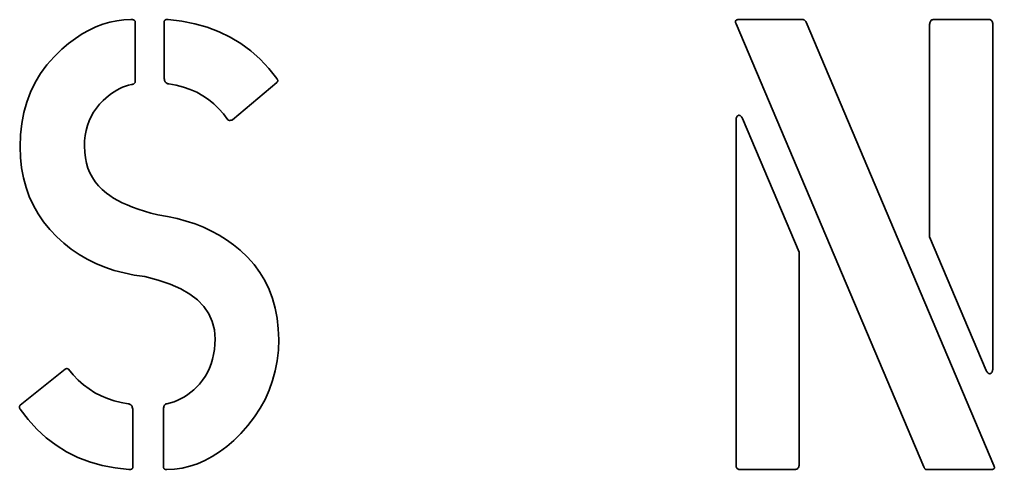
# Model space of a CAD drawing. Extents: x 10 to 410, y -69 to 348.
# Drawn here: x 172.32 to 215.63, y 51 to 71 of the extents above; entities that cross this region are included whole.
import ezdxf

# ---------------------------------------------------------------- set-up
doc = ezdxf.new("R2010")
doc.units = 0

msp = doc.modelspace()

# ---------------------------------------------------------------- linework, layer by layer
at = {"color": 7, "lineweight": 35, "ltscale": 0.008435}
msp.add_line((175.409424, 70.526855), (175.714294, 70.671432), dxfattribs=at)
at = {"color": 7, "lineweight": 35, "ltscale": 0.008215}
msp.add_line((175.714294, 70.671432), (176.020859, 70.789719), dxfattribs=at)
at = {"color": 7, "lineweight": 35, "ltscale": 0.008043}
msp.add_line((176.020859, 70.789719), (176.329147, 70.881714), dxfattribs=at)
at = {"color": 7, "lineweight": 35, "ltscale": 0.007923}
msp.add_line((176.329147, 70.881714), (176.63916, 70.947433), dxfattribs=at)
at = {"color": 7, "lineweight": 35, "ltscale": 0.007855}
msp.add_line((176.63916, 70.947433), (176.950867, 70.986862), dxfattribs=at)
at = {"color": 7, "lineweight": 35, "ltscale": 0.007842}
msp.add_line((176.950867, 70.986862), (177.264282, 71), dxfattribs=at)
at = {"color": 7, "lineweight": 35, "ltscale": 0.000951}
for p, q in [((177.264282, 71), (177.302292, 70.998856)), ((215.350006, 71), (215.388, 70.998291)), ((204.349991, 51), (204.311996, 51.001709))]:
    msp.add_line(p, q, dxfattribs=at)
at = {"color": 7, "lineweight": 35, "ltscale": 0.000854}
msp.add_line((177.302292, 70.998856), (177.336288, 70.995422), dxfattribs=at)
at = {"color": 7, "lineweight": 35, "ltscale": 0.000763}
for p, q in [((177.336288, 70.995422), (177.366287, 70.989716)), ((212.821991, 70.963425), (212.847992, 70.979431)), ((206.877991, 51.036575), (206.85199, 51.020569))]:
    msp.add_line(p, q, dxfattribs=at)
at = {"color": 7, "lineweight": 35, "ltscale": 0.00068}
for p, q in [((177.366287, 70.989716), (177.392288, 70.98172)), ((177.464294, 68.257141), (177.46257, 68.229996)), ((181.750854, 66.532578), (181.724854, 66.524567))]:
    msp.add_line(p, q, dxfattribs=at)
at = {"color": 7, "lineweight": 35, "ltscale": 0.000607}
for p, q in [((177.392288, 70.98172), (177.414291, 70.97142)), ((178.791428, 53.893707), (178.812866, 53.905136))]:
    msp.add_line(p, q, dxfattribs=at)
at = {"color": 7, "lineweight": 35, "ltscale": 0.000548}
for p, q in [((177.414291, 70.97142), (177.432281, 70.958862)), ((215.625427, 51.061722), (215.614288, 51.042862))]:
    msp.add_line(p, q, dxfattribs=at)
at = {"color": 7, "lineweight": 35, "ltscale": 0.000511}
msp.add_line((177.432281, 70.958862), (177.446289, 70.944), dxfattribs=at)
at = {"color": 7, "lineweight": 35, "ltscale": 0.000496}
msp.add_line((177.446289, 70.944), (177.456299, 70.926865), dxfattribs=at)
at = {"color": 7, "lineweight": 35, "ltscale": 0.000508}
msp.add_line((177.456299, 70.926865), (177.46228, 70.907425), dxfattribs=at)
at = {"color": 7, "lineweight": 35, "ltscale": 0.000545}
msp.add_line((177.46228, 70.907425), (177.464294, 70.885712), dxfattribs=at)
at = {"color": 7, "lineweight": 35, "ltscale": 0.065714}
msp.add_line((177.464294, 70.885712), (177.464294, 68.257141), dxfattribs=at)
at = {"color": 7, "lineweight": 35, "ltscale": 0.000409}
for p, q in [((178.75, 70.914291), (178.751724, 70.930573)), ((178.765442, 70.957993), (178.777435, 70.969147)), ((177.334564, 51.042007), (177.322571, 51.030853)), ((177.350006, 51.085709), (177.348297, 51.069427)), ((178.72287, 51.069427), (178.721436, 51.085709))]:
    msp.add_line(p, q, dxfattribs=at)
at = {"color": 7, "lineweight": 35, "ltscale": 0.063572}
msp.add_line((178.75, 68.371429), (178.75, 70.914291), dxfattribs=at)
at = {"color": 7, "lineweight": 35, "ltscale": 0.000386}
for p, q in [((178.751724, 70.930573), (178.756866, 70.945145)), ((178.756866, 70.945145), (178.765442, 70.957993)), ((177.34314, 51.054855), (177.334564, 51.042007)), ((177.348297, 51.069427), (177.34314, 51.054855))]:
    msp.add_line(p, q, dxfattribs=at)
at = {"color": 7, "lineweight": 35, "ltscale": 0.000452}
for p, q in [((178.777435, 70.969147), (178.792862, 70.978577)), ((177.322571, 51.030853), (177.307144, 51.021423))]:
    msp.add_line(p, q, dxfattribs=at)
at = {"color": 7, "lineweight": 35, "ltscale": 0.000509}
for p, q in [((178.792862, 70.978577), (178.811707, 70.986282)), ((177.307144, 51.021423), (177.2883, 51.013718))]:
    msp.add_line(p, q, dxfattribs=at)
at = {"color": 7, "lineweight": 35, "ltscale": 0.000577}
for p, q in [((178.811707, 70.986282), (178.834, 70.992279)), ((177.457428, 68.205719), (177.448853, 68.18428)), ((183.75, 68.371429), (183.765442, 68.354294)), ((183.765442, 68.217148), (183.75, 68.199997)), ((177.2883, 51.013718), (177.266006, 51.007721))]:
    msp.add_line(p, q, dxfattribs=at)
at = {"color": 7, "lineweight": 35, "ltscale": 0.000652}
for p, q in [((178.834, 70.992279), (178.859726, 70.996567)), ((215.5, 70.957138), (215.518005, 70.938278)), ((177.266006, 51.007721), (177.240295, 51.003433)), ((204.199997, 51.042862), (204.181992, 51.061722))]:
    msp.add_line(p, q, dxfattribs=at)
at = {"color": 7, "lineweight": 35, "ltscale": 0.000731}
for p, q in [((178.859726, 70.996567), (178.888855, 70.999146)), ((177.240295, 51.003433), (177.211151, 51.000854))]:
    msp.add_line(p, q, dxfattribs=at)
at = {"color": 7, "lineweight": 35, "ltscale": 0.000815}
for p, q in [((178.888855, 70.999146), (178.921432, 71)), ((177.325439, 68.115707), (177.292862, 68.114288)), ((177.211151, 51.000854), (177.178574, 51))]:
    msp.add_line(p, q, dxfattribs=at)
at = {"color": 7, "lineweight": 35, "ltscale": 0.015329}
msp.add_line((178.921432, 71), (179.530289, 70.927429), dxfattribs=at)
at = {"color": 7, "lineweight": 35, "ltscale": 0.014803}
msp.add_line((179.530289, 70.927429), (180.111145, 70.812576), dxfattribs=at)
at = {"color": 7, "lineweight": 35, "ltscale": 0.014369}
for p, q in [((180.111145, 70.812576), (180.664001, 70.655426)), ((175.988861, 51.180573), (175.436005, 51.337708))]:
    msp.add_line(p, q, dxfattribs=at)
at = {"color": 7, "lineweight": 35, "ltscale": 0.014037}
msp.add_line((180.664001, 70.655426), (181.188873, 70.456009), dxfattribs=at)
at = {"color": 7, "lineweight": 35, "ltscale": 0.000654}
msp.add_line((204.124283, 70.901993), (204.127136, 70.927994), dxfattribs=at)
at = {"color": 7, "lineweight": 35, "ltscale": 0.000753}
for p, q in [((204.127136, 70.871994), (204.124283, 70.901993)), ((212.799988, 70.942856), (212.821991, 70.963425)), ((206.899994, 51.057144), (206.877991, 51.036575))]:
    msp.add_line(p, q, dxfattribs=at)
at = {"color": 7, "lineweight": 35, "ltscale": 0.00059}
msp.add_line((204.127136, 70.927994), (204.135712, 70.949997), dxfattribs=at)
at = {"color": 7, "lineweight": 35, "ltscale": 0.000877}
msp.add_line((204.135712, 70.837997), (204.127136, 70.871994), dxfattribs=at)
at = {"color": 7, "lineweight": 35, "ltscale": 0.000575}
msp.add_line((204.135712, 70.949997), (204.149994, 70.968002), dxfattribs=at)
at = {"color": 7, "lineweight": 35, "ltscale": 0.001015}
msp.add_line((204.149994, 70.800003), (204.135712, 70.837997), dxfattribs=at)
at = {"color": 7, "lineweight": 35, "ltscale": 0.00061}
msp.add_line((204.149994, 70.968002), (204.169998, 70.981995), dxfattribs=at)
at = {"color": 7, "lineweight": 35}
for p, q in [((212.492844, 51.114288), (204.149994, 70.800003)), ((207.264282, 70.885712), (215.607147, 51.171432))]:
    msp.add_line(p, q, dxfattribs=at)
at = {"color": 7, "lineweight": 35, "ltscale": 0.00069}
for p, q in [((204.169998, 70.981995), (204.195709, 70.992004)), ((215.531998, 70.916), (215.541992, 70.890289)), ((204.410568, 66.651428), (204.423706, 66.627136)), ((204.167984, 51.084), (204.15799, 51.109711))]:
    msp.add_line(p, q, dxfattribs=at)
at = {"color": 7, "lineweight": 35, "ltscale": 0.0008}
msp.add_line((204.195709, 70.992004), (204.227142, 70.998001), dxfattribs=at)
at = {"color": 7, "lineweight": 35, "ltscale": 0.00093}
msp.add_line((204.227142, 70.998001), (204.264282, 71), dxfattribs=at)
at = {"color": 7, "lineweight": 35, "ltscale": 0.070714}
msp.add_line((204.264282, 71), (207.09285, 71), dxfattribs=at)
at = {"color": 7, "lineweight": 35, "ltscale": 0.000558}
for p, q in [((207.09285, 71), (207.115143, 70.998856)), ((207.224854, 70.944), (207.239136, 70.926865)), ((204.205994, 66.710281), (204.223145, 66.724579)), ((204.264282, 66.742859), (204.28656, 66.741425)), ((215.435715, 55.257141), (215.413422, 55.258575)), ((215.493988, 55.289719), (215.476852, 55.275436))]:
    msp.add_line(p, q, dxfattribs=at)
at = {"color": 7, "lineweight": 35, "ltscale": 0.000535}
msp.add_line((207.115143, 70.998856), (207.136276, 70.995422), dxfattribs=at)
at = {"color": 7, "lineweight": 35, "ltscale": 0.00052}
for p, q in [((207.136276, 70.995422), (207.156281, 70.989716)), ((207.192856, 70.97142), (207.209427, 70.958862))]:
    msp.add_line(p, q, dxfattribs=at)
at = {"color": 7, "lineweight": 35, "ltscale": 0.000512}
for p, q in [((207.156281, 70.989716), (207.17514, 70.98172)), ((207.17514, 70.98172), (207.192856, 70.97142))]:
    msp.add_line(p, q, dxfattribs=at)
at = {"color": 7, "lineweight": 35, "ltscale": 0.000536}
msp.add_line((207.209427, 70.958862), (207.224854, 70.944), dxfattribs=at)
at = {"color": 7, "lineweight": 35, "ltscale": 0.000587}
msp.add_line((207.239136, 70.926865), (207.252289, 70.907425), dxfattribs=at)
at = {"color": 7, "lineweight": 35, "ltscale": 0.00062}
for p, q in [((207.252289, 70.907425), (207.264282, 70.885712)), ((177.46257, 68.229996), (177.457428, 68.205719))]:
    msp.add_line(p, q, dxfattribs=at)
at = {"color": 7, "lineweight": 35, "ltscale": 0.001087}
for p, q in [((212.75, 70.771423), (212.751999, 70.814865)), ((206.949997, 51.228577), (206.947998, 51.18515))]:
    msp.add_line(p, q, dxfattribs=at)
at = {"color": 7, "lineweight": 35, "ltscale": 0.235714}
for p, q in [((212.75, 61.34285), (212.75, 70.771423)), ((206.949997, 60.65715), (206.949997, 51.228577))]:
    msp.add_line(p, q, dxfattribs=at)
at = {"color": 7, "lineweight": 35, "ltscale": 0.000983}
for p, q in [((212.751999, 70.814865), (212.757996, 70.853714)), ((206.947998, 51.18515), (206.941986, 51.146286))]:
    msp.add_line(p, q, dxfattribs=at)
at = {"color": 7, "lineweight": 35, "ltscale": 0.000893}
for p, q in [((212.757996, 70.853714), (212.76799, 70.888)), ((206.941986, 51.146286), (206.931992, 51.112))]:
    msp.add_line(p, q, dxfattribs=at)
at = {"color": 7, "lineweight": 35, "ltscale": 0.000821}
for p, q in [((212.76799, 70.888), (212.781998, 70.917709)), ((206.931992, 51.112), (206.917984, 51.082291))]:
    msp.add_line(p, q, dxfattribs=at)
at = {"color": 7, "lineweight": 35, "ltscale": 0.000773}
for p, q in [((212.781998, 70.917709), (212.799988, 70.942856)), ((206.917984, 51.082291), (206.899994, 51.057144))]:
    msp.add_line(p, q, dxfattribs=at)
at = {"color": 7, "lineweight": 35, "ltscale": 0.000803}
for p, q in [((212.847992, 70.979431), (212.877991, 70.99086)), ((206.85199, 51.020569), (206.821991, 51.00914))]:
    msp.add_line(p, q, dxfattribs=at)
at = {"color": 7, "lineweight": 35, "ltscale": 0.000867}
for p, q in [((212.877991, 70.99086), (212.911987, 70.997711)), ((206.821991, 51.00914), (206.787994, 51.002289))]:
    msp.add_line(p, q, dxfattribs=at)
at = {"color": 7, "lineweight": 35, "ltscale": 0.000952}
for p, q in [((212.911987, 70.997711), (212.949997, 71)), ((206.787994, 51.002289), (206.75, 51))]:
    msp.add_line(p, q, dxfattribs=at)
at = {"color": 7, "lineweight": 35, "ltscale": 0.06}
for p, q in [((212.949997, 71), (215.350006, 71)), ((206.75, 51), (204.349991, 51))]:
    msp.add_line(p, q, dxfattribs=at)
at = {"color": 7, "lineweight": 35, "ltscale": 0.00086}
for p, q in [((215.388, 70.998291), (215.421997, 70.993149)), ((204.311996, 51.001709), (204.278, 51.006851))]:
    msp.add_line(p, q, dxfattribs=at)
at = {"color": 7, "lineweight": 35, "ltscale": 0.00078}
for p, q in [((215.421997, 70.993149), (215.451996, 70.984573)), ((204.278, 51.006851), (204.247986, 51.015427)), ((215.573151, 51.015427), (215.543152, 51.006851))]:
    msp.add_line(p, q, dxfattribs=at)
at = {"color": 7, "lineweight": 35, "ltscale": 0.000716}
for p, q in [((215.451996, 70.984573), (215.477997, 70.97258)), ((204.247986, 51.015427), (204.222, 51.027435))]:
    msp.add_line(p, q, dxfattribs=at)
at = {"color": 7, "lineweight": 35, "ltscale": 0.000672}
for p, q in [((215.477997, 70.97258), (215.5, 70.957138)), ((204.222, 51.027435), (204.199997, 51.042862))]:
    msp.add_line(p, q, dxfattribs=at)
at = {"color": 7, "lineweight": 35, "ltscale": 0.000658}
for p, q in [((215.518005, 70.938278), (215.531998, 70.916)), ((204.181992, 51.061722), (204.167984, 51.084))]:
    msp.add_line(p, q, dxfattribs=at)
at = {"color": 7, "lineweight": 35, "ltscale": 0.000744}
for p, q in [((215.541992, 70.890289), (215.548004, 70.861145)), ((204.15799, 51.109711), (204.151993, 51.138855))]:
    msp.add_line(p, q, dxfattribs=at)
at = {"color": 7, "lineweight": 35, "ltscale": 0.000816}
for p, q in [((215.548004, 70.861145), (215.549988, 70.828568)), ((204.151993, 51.138855), (204.149994, 51.171432))]:
    msp.add_line(p, q, dxfattribs=at)
at = {"color": 7, "lineweight": 35, "ltscale": 0.383571}
for p, q in [((215.549988, 70.828568), (215.549988, 55.485718)), ((204.149994, 51.171432), (204.149994, 66.514282))]:
    msp.add_line(p, q, dxfattribs=at)
at = {"color": 7, "lineweight": 35, "ltscale": 0.009005}
msp.add_line((174.804855, 70.158859), (175.106293, 70.356003), dxfattribs=at)
at = {"color": 7, "lineweight": 35, "ltscale": 0.008699}
msp.add_line((175.106293, 70.356003), (175.409424, 70.526855), dxfattribs=at)
at = {"color": 7, "lineweight": 35, "ltscale": 0.013813}
msp.add_line((181.188873, 70.456009), (181.685715, 70.214279), dxfattribs=at)
at = {"color": 7, "lineweight": 35, "ltscale": 0.013704}
msp.add_line((181.685715, 70.214279), (182.154572, 69.930283), dxfattribs=at)
at = {"color": 7, "lineweight": 35, "ltscale": 0.00972}
msp.add_line((174.207153, 69.685715), (174.505142, 69.935425), dxfattribs=at)
at = {"color": 7, "lineweight": 35, "ltscale": 0.009346}
msp.add_line((174.505142, 69.935425), (174.804855, 70.158859), dxfattribs=at)
at = {"color": 7, "lineweight": 35, "ltscale": 0.013712}
msp.add_line((182.154572, 69.930283), (182.595428, 69.604004), dxfattribs=at)
at = {"color": 7, "lineweight": 35, "ltscale": 0.012013}
msp.add_line((173.538574, 68.98172), (173.854279, 69.343994), dxfattribs=at)
at = {"color": 7, "lineweight": 35, "ltscale": 0.01228}
msp.add_line((173.854279, 69.343994), (174.207153, 69.685715), dxfattribs=at)
at = {"color": 7, "lineweight": 35, "ltscale": 0.013836}
msp.add_line((182.595428, 69.604004), (183.008301, 69.235428), dxfattribs=at)
at = {"color": 7, "lineweight": 35, "ltscale": 0.011837}
msp.add_line((173.26001, 68.598862), (173.538574, 68.98172), dxfattribs=at)
at = {"color": 7, "lineweight": 35, "ltscale": 0.014074}
msp.add_line((183.008301, 69.235428), (183.393143, 68.82457), dxfattribs=at)
at = {"color": 7, "lineweight": 35, "ltscale": 0.011754}
msp.add_line((173.01857, 68.195419), (173.26001, 68.598862), dxfattribs=at)
at = {"color": 7, "lineweight": 35, "ltscale": 0.01442}
msp.add_line((183.393143, 68.82457), (183.75, 68.371429), dxfattribs=at)
at = {"color": 7, "lineweight": 35, "ltscale": 0.011766}
msp.add_line((172.814301, 67.771423), (173.01857, 68.195419), dxfattribs=at)
at = {"color": 7, "lineweight": 35, "ltscale": 0.003449}
msp.add_line((177.032288, 68.039993), (176.903717, 67.990005), dxfattribs=at)
at = {"color": 7, "lineweight": 35, "ltscale": 0.003404}
msp.add_line((177.162003, 68.081436), (177.032288, 68.039993), dxfattribs=at)
at = {"color": 7, "lineweight": 35, "ltscale": 0.003373}
msp.add_line((177.292862, 68.114288), (177.162003, 68.081436), dxfattribs=at)
at = {"color": 7, "lineweight": 35, "ltscale": 0.000736}
for p, q in [((177.354568, 68.119995), (177.325439, 68.115707)), ((178.887146, 68.151993), (178.860016, 68.163422)), ((177.21286, 53.905136), (177.23999, 53.893707))]:
    msp.add_line(p, q, dxfattribs=at)
at = {"color": 7, "lineweight": 35, "ltscale": 0.000667}
msp.add_line((177.38028, 68.127151), (177.354568, 68.119995), dxfattribs=at)
at = {"color": 7, "lineweight": 35, "ltscale": 0.000611}
for p, q in [((177.402588, 68.137146), (177.38028, 68.127151)), ((178.837158, 51.000854), (178.812866, 51.003433))]:
    msp.add_line(p, q, dxfattribs=at)
at = {"color": 7, "lineweight": 35, "ltscale": 0.00057}
for p, q in [((177.421432, 68.149994), (177.402588, 68.137146)), ((215.63028, 51.084), (215.625427, 51.061722))]:
    msp.add_line(p, q, dxfattribs=at)
at = {"color": 7, "lineweight": 35, "ltscale": 0.000551}
msp.add_line((177.436859, 68.16571), (177.421432, 68.149994), dxfattribs=at)
at = {"color": 7, "lineweight": 35, "ltscale": 0.000553}
msp.add_line((177.448853, 68.18428), (177.436859, 68.16571), dxfattribs=at)
at = {"color": 7, "lineweight": 35, "ltscale": 0.0011}
for p, q in [((178.757156, 68.328003), (178.75, 68.371429)), ((177.342865, 53.729141), (177.350006, 53.685715))]:
    msp.add_line(p, q, dxfattribs=at)
at = {"color": 7, "lineweight": 35, "ltscale": 0.001003}
for p, q in [((178.767151, 68.289139), (178.757156, 68.328003)), ((177.332855, 53.768005), (177.342865, 53.729141))]:
    msp.add_line(p, q, dxfattribs=at)
at = {"color": 7, "lineweight": 35, "ltscale": 0.000916}
msp.add_line((178.780014, 68.254852), (178.767151, 68.289139), dxfattribs=at)
at = {"color": 7, "lineweight": 35, "ltscale": 0.00084}
for p, q in [((178.795731, 68.225143), (178.780014, 68.254852)), ((177.304291, 53.832001), (177.320007, 53.802292))]:
    msp.add_line(p, q, dxfattribs=at)
at = {"color": 7, "lineweight": 35, "ltscale": 0.000781}
msp.add_line((178.814285, 68.199997), (178.795731, 68.225143), dxfattribs=at)
at = {"color": 7, "lineweight": 35, "ltscale": 0.000743}
for p, q in [((178.835724, 68.179428), (178.814285, 68.199997)), ((177.264282, 53.877716), (177.285721, 53.857147))]:
    msp.add_line(p, q, dxfattribs=at)
at = {"color": 7, "lineweight": 35, "ltscale": 0.000727}
for p, q in [((178.860016, 68.163422), (178.835724, 68.179428)), ((177.23999, 53.893707), (177.264282, 53.877716))]:
    msp.add_line(p, q, dxfattribs=at)
at = {"color": 7, "lineweight": 35, "ltscale": 0.00077}
msp.add_line((178.91716, 68.145142), (178.887146, 68.151993), dxfattribs=at)
at = {"color": 7, "lineweight": 35, "ltscale": 0.000823}
msp.add_line((178.950012, 68.142853), (178.91716, 68.145142), dxfattribs=at)
at = {"color": 7, "lineweight": 35, "ltscale": 0.008515}
msp.add_line((179.284866, 68.080566), (178.950012, 68.142853), dxfattribs=at)
at = {"color": 7, "lineweight": 35, "ltscale": 0.008243}
msp.add_line((179.603714, 67.996567), (179.284866, 68.080566), dxfattribs=at)
at = {"color": 7, "lineweight": 35, "ltscale": 0.008019}
msp.add_line((179.90657, 67.890854), (179.603714, 67.996567), dxfattribs=at)
at = {"color": 7, "lineweight": 35, "ltscale": 0.064385}
msp.add_line((183.75, 68.199997), (181.778564, 66.542862), dxfattribs=at)
at = {"color": 7, "lineweight": 35, "ltscale": 0.000523}
for p, q in [((183.765442, 68.354294), (183.777435, 68.337143)), ((183.777435, 68.234283), (183.765442, 68.217148))]:
    msp.add_line(p, q, dxfattribs=at)
at = {"color": 7, "lineweight": 35, "ltscale": 0.000479}
for p, q in [((183.777435, 68.337143), (183.786011, 68.319992)), ((183.786011, 68.251434), (183.777435, 68.234283))]:
    msp.add_line(p, q, dxfattribs=at)
at = {"color": 7, "lineweight": 35, "ltscale": 0.000447}
for p, q in [((183.786011, 68.319992), (183.791153, 68.302856)), ((183.791153, 68.26857), (183.786011, 68.251434))]:
    msp.add_line(p, q, dxfattribs=at)
at = {"color": 7, "lineweight": 35, "ltscale": 0.000431}
for p, q in [((183.791153, 68.302856), (183.792862, 68.285721)), ((183.792862, 68.285721), (183.791153, 68.26857))]:
    msp.add_line(p, q, dxfattribs=at)
at = {"color": 7, "lineweight": 35, "ltscale": 0.011874}
msp.add_line((172.647156, 67.326859), (172.814301, 67.771423), dxfattribs=at)
at = {"color": 7, "lineweight": 35, "ltscale": 0.003961}
msp.add_line((176.278, 67.611435), (176.156281, 67.509995), dxfattribs=at)
at = {"color": 7, "lineweight": 35, "ltscale": 0.00385}
msp.add_line((176.400864, 67.704285), (176.278, 67.611435), dxfattribs=at)
at = {"color": 7, "lineweight": 35, "ltscale": 0.003749}
msp.add_line((176.524872, 67.788574), (176.400864, 67.704285), dxfattribs=at)
at = {"color": 7, "lineweight": 35, "ltscale": 0.003656}
msp.add_line((176.649994, 67.864288), (176.524872, 67.788574), dxfattribs=at)
at = {"color": 7, "lineweight": 35, "ltscale": 0.003575}
msp.add_line((176.776276, 67.931427), (176.649994, 67.864288), dxfattribs=at)
at = {"color": 7, "lineweight": 35, "ltscale": 0.003506}
msp.add_line((176.903717, 67.990005), (176.776276, 67.931427), dxfattribs=at)
at = {"color": 7, "lineweight": 35, "ltscale": 0.007847}
msp.add_line((180.193436, 67.763428), (179.90657, 67.890854), dxfattribs=at)
at = {"color": 7, "lineweight": 35, "ltscale": 0.00773}
msp.add_line((180.464294, 67.614288), (180.193436, 67.763428), dxfattribs=at)
at = {"color": 7, "lineweight": 35, "ltscale": 0.007671}
for p, q in [((180.719147, 67.443436), (180.464294, 67.614288)), ((180.958008, 67.250854), (180.719147, 67.443436))]:
    msp.add_line(p, q, dxfattribs=at)
at = {"color": 7, "lineweight": 35, "ltscale": 0.012074}
msp.add_line((172.517151, 66.86171), (172.647156, 67.326859), dxfattribs=at)
at = {"color": 7, "lineweight": 35, "ltscale": 0.005575}
msp.add_line((175.878296, 67.235718), (175.737427, 67.062851), dxfattribs=at)
at = {"color": 7, "lineweight": 35, "ltscale": 0.005688}
msp.add_line((176.035721, 67.399994), (175.878296, 67.235718), dxfattribs=at)
at = {"color": 7, "lineweight": 35, "ltscale": 0.00408}
msp.add_line((176.156281, 67.509995), (176.035721, 67.399994), dxfattribs=at)
at = {"color": 7, "lineweight": 35, "ltscale": 0.007729}
msp.add_line((181.180862, 67.036575), (180.958008, 67.250854), dxfattribs=at)
at = {"color": 7, "lineweight": 35, "ltscale": 0.012363}
msp.add_line((172.424286, 66.375992), (172.517151, 66.86171), dxfattribs=at)
at = {"color": 7, "lineweight": 35, "ltscale": 0.00546}
msp.add_line((175.613144, 66.881424), (175.505432, 66.691422), dxfattribs=at)
at = {"color": 7, "lineweight": 35, "ltscale": 0.005498}
msp.add_line((175.737427, 67.062851), (175.613144, 66.881424), dxfattribs=at)
at = {"color": 7, "lineweight": 35, "ltscale": 0.007846}
msp.add_line((181.387726, 66.800568), (181.180862, 67.036575), dxfattribs=at)
at = {"color": 7, "lineweight": 35, "ltscale": 0.008017}
msp.add_line((181.578583, 66.542862), (181.387726, 66.800568), dxfattribs=at)
at = {"color": 7, "lineweight": 35, "ltscale": 0.000578}
for p, q in [((204.191132, 66.692566), (204.205994, 66.710281)), ((215.50885, 55.307434), (215.493988, 55.289719))]:
    msp.add_line(p, q, dxfattribs=at)
at = {"color": 7, "lineweight": 35, "ltscale": 0.000556}
for p, q in [((204.223145, 66.724579), (204.242569, 66.735428)), ((215.476852, 55.275436), (215.457428, 55.264572))]:
    msp.add_line(p, q, dxfattribs=at)
at = {"color": 7, "lineweight": 35, "ltscale": 0.000574}
for p, q in [((204.242569, 66.735428), (204.264282, 66.742859)), ((215.457428, 55.264572), (215.435715, 55.257141))]:
    msp.add_line(p, q, dxfattribs=at)
at = {"color": 7, "lineweight": 35, "ltscale": 0.000539}
for p, q in [((204.28656, 66.741425), (204.307709, 66.737137)), ((215.413422, 55.258575), (215.392273, 55.262863))]:
    msp.add_line(p, q, dxfattribs=at)
at = {"color": 7, "lineweight": 35, "ltscale": 0.000531}
for p, q in [((204.307709, 66.737137), (204.327713, 66.729996)), ((215.392273, 55.262863), (215.372284, 55.270004))]:
    msp.add_line(p, q, dxfattribs=at)
at = {"color": 7, "lineweight": 35, "ltscale": 0.000533}
msp.add_line((204.327713, 66.729996), (204.346558, 66.720001), dxfattribs=at)
at = {"color": 7, "lineweight": 35, "ltscale": 0.000547}
for p, q in [((204.346558, 66.720001), (204.364273, 66.707138)), ((215.353424, 55.279999), (215.335709, 55.292862)), ((178.812866, 51.003433), (178.791428, 51.007721))]:
    msp.add_line(p, q, dxfattribs=at)
at = {"color": 7, "lineweight": 35, "ltscale": 0.000571}
for p, q in [((204.364273, 66.707138), (204.380859, 66.691422)), ((181.700577, 66.51886), (181.678009, 66.515427)), ((215.335709, 55.292862), (215.319138, 55.308578))]:
    msp.add_line(p, q, dxfattribs=at)
at = {"color": 7, "lineweight": 35, "ltscale": 0.012733}
msp.add_line((172.368561, 65.86972), (172.424286, 66.375992), dxfattribs=at)
at = {"color": 7, "lineweight": 35, "ltscale": 0.005584}
msp.add_line((175.339722, 66.285721), (175.281723, 66.070007), dxfattribs=at)
at = {"color": 7, "lineweight": 35, "ltscale": 0.005504}
msp.add_line((175.414291, 66.492859), (175.339722, 66.285721), dxfattribs=at)
at = {"color": 7, "lineweight": 35, "ltscale": 0.005462}
msp.add_line((175.505432, 66.691422), (175.414291, 66.492859), dxfattribs=at)
at = {"color": 7, "lineweight": 35, "ltscale": 0.000401}
msp.add_line((181.590866, 66.532578), (181.578583, 66.542862), dxfattribs=at)
at = {"color": 7, "lineweight": 35, "ltscale": 0.000403}
msp.add_line((181.604858, 66.524567), (181.590866, 66.532578), dxfattribs=at)
at = {"color": 7, "lineweight": 35, "ltscale": 0.000418}
for p, q in [((181.620575, 66.51886), (181.604858, 66.524567)), ((174.383148, 55.475433), (174.398865, 55.48114))]:
    msp.add_line(p, q, dxfattribs=at)
at = {"color": 7, "lineweight": 35, "ltscale": 0.000444}
msp.add_line((181.638, 66.515427), (181.620575, 66.51886), dxfattribs=at)
at = {"color": 7, "lineweight": 35, "ltscale": 0.00048}
msp.add_line((181.65715, 66.514282), (181.638, 66.515427), dxfattribs=at)
at = {"color": 7, "lineweight": 35, "ltscale": 0.000522}
msp.add_line((181.678009, 66.515427), (181.65715, 66.514282), dxfattribs=at)
at = {"color": 7, "lineweight": 35, "ltscale": 0.000623}
msp.add_line((181.724854, 66.524567), (181.700577, 66.51886), dxfattribs=at)
at = {"color": 7, "lineweight": 35, "ltscale": 0.000739}
msp.add_line((181.778564, 66.542862), (181.750854, 66.532578), dxfattribs=at)
at = {"color": 7, "lineweight": 35, "ltscale": 0.000958}
for p, q in [((204.149994, 66.514282), (204.151138, 66.552567)), ((215.549988, 55.485718), (215.548859, 55.447433))]:
    msp.add_line(p, q, dxfattribs=at)
at = {"color": 7, "lineweight": 35, "ltscale": 0.000876}
for p, q in [((204.151138, 66.552567), (204.154556, 66.587433)), ((215.548859, 55.447433), (215.545425, 55.412567)), ((178.727142, 53.768005), (178.734283, 53.802292))]:
    msp.add_line(p, q, dxfattribs=at)
at = {"color": 7, "lineweight": 35, "ltscale": 0.000798}
for p, q in [((204.154556, 66.587433), (204.160278, 66.618851)), ((215.545425, 55.412567), (215.539719, 55.381149))]:
    msp.add_line(p, q, dxfattribs=at)
at = {"color": 7, "lineweight": 35, "ltscale": 0.000728}
for p, q in [((204.160278, 66.618851), (204.168274, 66.646851)), ((215.539719, 55.381149), (215.531708, 55.353149))]:
    msp.add_line(p, q, dxfattribs=at)
at = {"color": 7, "lineweight": 35, "ltscale": 0.000666}
for p, q in [((204.168274, 66.646851), (204.178558, 66.671432)), ((215.531708, 55.353149), (215.521423, 55.328568))]:
    msp.add_line(p, q, dxfattribs=at)
at = {"color": 7, "lineweight": 35, "ltscale": 0.000615}
for p, q in [((204.178558, 66.671432), (204.191132, 66.692566)), ((215.521423, 55.328568), (215.50885, 55.307434))]:
    msp.add_line(p, q, dxfattribs=at)
at = {"color": 7, "lineweight": 35, "ltscale": 0.000604}
for p, q in [((204.380859, 66.691422), (204.396286, 66.672852)), ((215.319138, 55.308578), (215.303711, 55.327148))]:
    msp.add_line(p, q, dxfattribs=at)
at = {"color": 7, "lineweight": 35, "ltscale": 0.000644}
for p, q in [((204.396286, 66.672852), (204.410568, 66.651428)), ((215.303711, 55.327148), (215.289429, 55.348572)), ((215.628845, 51.109711), (215.63028, 51.084))]:
    msp.add_line(p, q, dxfattribs=at)
at = {"color": 7, "lineweight": 35, "ltscale": 0.000742}
for p, q in [((204.423706, 66.627136), (204.435715, 66.600006)), ((215.276276, 55.372864), (215.264282, 55.399994))]:
    msp.add_line(p, q, dxfattribs=at)
at = {"color": 7, "lineweight": 35, "ltscale": 0.161321}
for p, q in [((204.435715, 66.600006), (206.949997, 60.65715)), ((215.264282, 55.399994), (212.75, 61.34285))]:
    msp.add_line(p, q, dxfattribs=at)
at = {"color": 7, "lineweight": 35, "ltscale": 0.01318}
msp.add_line((172.350006, 65.34285), (172.368561, 65.86972), dxfattribs=at)
at = {"color": 7, "lineweight": 35, "ltscale": 0.005855}
msp.add_line((175.240295, 65.845718), (175.215424, 65.612854), dxfattribs=at)
at = {"color": 7, "lineweight": 35, "ltscale": 0.005702}
msp.add_line((175.281723, 66.070007), (175.240295, 65.845718), dxfattribs=at)
at = {"color": 7, "lineweight": 35, "ltscale": 0.006039}
msp.add_line((175.215424, 65.612854), (175.207153, 65.371429), dxfattribs=at)
at = {"color": 7, "lineweight": 35, "ltscale": 0.011936}
msp.add_line((172.366302, 64.865707), (172.350006, 65.34285), dxfattribs=at)
at = {"color": 7, "lineweight": 35, "ltscale": 0.006569}
msp.add_line((175.207153, 65.371429), (175.216858, 65.108856), dxfattribs=at)
at = {"color": 7, "lineweight": 35, "ltscale": 0.006306}
msp.add_line((175.216858, 65.108856), (175.246002, 64.858292), dxfattribs=at)
at = {"color": 7, "lineweight": 35, "ltscale": 0.011564}
msp.add_line((172.415146, 64.405716), (172.366302, 64.865707), dxfattribs=at)
at = {"color": 7, "lineweight": 35, "ltscale": 0.006087}
msp.add_line((175.246002, 64.858292), (175.294586, 64.61972), dxfattribs=at)
at = {"color": 7, "lineweight": 35, "ltscale": 0.005914}
msp.add_line((175.294586, 64.61972), (175.362579, 64.393143), dxfattribs=at)
at = {"color": 7, "lineweight": 35, "ltscale": 0.011257}
msp.add_line((172.496582, 63.96286), (172.415146, 64.405716), dxfattribs=at)
at = {"color": 7, "lineweight": 35, "ltscale": 0.005792}
msp.add_line((175.362579, 64.393143), (175.450012, 64.178574), dxfattribs=at)
at = {"color": 7, "lineweight": 35, "ltscale": 0.005726}
msp.add_line((175.450012, 64.178574), (175.556854, 63.975998), dxfattribs=at)
at = {"color": 7, "lineweight": 35, "ltscale": 0.011018}
msp.add_line((172.610565, 63.53714), (172.496582, 63.96286), dxfattribs=at)
at = {"color": 7, "lineweight": 35, "ltscale": 0.005715}
msp.add_line((175.556854, 63.975998), (175.683136, 63.785431), dxfattribs=at)
at = {"color": 7, "lineweight": 35, "ltscale": 0.005762}
msp.add_line((175.683136, 63.785431), (175.828857, 63.606857), dxfattribs=at)
at = {"color": 7, "lineweight": 35, "ltscale": 0.010852}
msp.add_line((172.757141, 63.128571), (172.610565, 63.53714), dxfattribs=at)
at = {"color": 7, "lineweight": 35, "ltscale": 0.005864}
msp.add_line((175.828857, 63.606857), (175.994003, 63.440292), dxfattribs=at)
at = {"color": 7, "lineweight": 35, "ltscale": 0.006019}
msp.add_line((175.994003, 63.440292), (176.178574, 63.285721), dxfattribs=at)
at = {"color": 7, "lineweight": 35, "ltscale": 0.004717}
msp.add_line((176.178574, 63.285721), (176.330002, 63.173141), dxfattribs=at)
at = {"color": 7, "lineweight": 35, "ltscale": 0.010762}
msp.add_line((172.936279, 62.737137), (172.757141, 63.128571), dxfattribs=at)
at = {"color": 7, "lineweight": 35, "ltscale": 0.00502}
msp.add_line((176.330002, 63.173141), (176.498566, 63.063995), dxfattribs=at)
at = {"color": 7, "lineweight": 35, "ltscale": 0.005343}
msp.add_line((176.498566, 63.063995), (176.684296, 62.958282), dxfattribs=at)
at = {"color": 7, "lineweight": 35, "ltscale": 0.005679}
msp.add_line((176.684296, 62.958282), (176.887146, 62.856003), dxfattribs=at)
at = {"color": 7, "lineweight": 35, "ltscale": 0.00603}
msp.add_line((176.887146, 62.856003), (177.107147, 62.757141), dxfattribs=at)
at = {"color": 7, "lineweight": 35, "ltscale": 0.010751}
msp.add_line((173.14801, 62.362854), (172.936279, 62.737137), dxfattribs=at)
at = {"color": 7, "lineweight": 35, "ltscale": 0.006391}
msp.add_line((177.107147, 62.757141), (177.344299, 62.661713), dxfattribs=at)
at = {"color": 7, "lineweight": 35, "ltscale": 0.00676}
msp.add_line((177.344299, 62.661713), (177.598572, 62.569717), dxfattribs=at)
at = {"color": 7, "lineweight": 35, "ltscale": 0.007138}
msp.add_line((177.598572, 62.569717), (177.869995, 62.48114), dxfattribs=at)
at = {"color": 7, "lineweight": 35, "ltscale": 0.007522}
msp.add_line((177.869995, 62.48114), (178.158585, 62.395996), dxfattribs=at)
at = {"color": 7, "lineweight": 35, "ltscale": 0.007911}
msp.add_line((178.158585, 62.395996), (178.464294, 62.314285), dxfattribs=at)
at = {"color": 7, "lineweight": 35, "ltscale": 0.010817}
msp.add_line((173.392288, 62.005707), (173.14801, 62.362854), dxfattribs=at)
at = {"color": 7, "lineweight": 35, "ltscale": 0.010961}
msp.add_line((173.669144, 61.66571), (173.392288, 62.005707), dxfattribs=at)
at = {"color": 7, "lineweight": 35, "ltscale": 0.011091}
msp.add_line((178.464294, 62.314285), (178.902008, 62.242004), dxfattribs=at)
at = {"color": 7, "lineweight": 35, "ltscale": 0.010786}
msp.add_line((178.902008, 62.242004), (179.32373, 62.150864), dxfattribs=at)
at = {"color": 7, "lineweight": 35, "ltscale": 0.010509}
msp.add_line((179.32373, 62.150864), (179.729431, 62.040863), dxfattribs=at)
at = {"color": 7, "lineweight": 35, "ltscale": 0.010262}
msp.add_line((179.729431, 62.040863), (180.119141, 61.912003), dxfattribs=at)
at = {"color": 7, "lineweight": 35, "ltscale": 0.01118}
msp.add_line((173.978577, 61.34285), (173.669144, 61.66571), dxfattribs=at)
at = {"color": 7, "lineweight": 35, "ltscale": 0.010046}
msp.add_line((180.119141, 61.912003), (180.492859, 61.764282), dxfattribs=at)
at = {"color": 7, "lineweight": 35, "ltscale": 0.009865}
msp.add_line((180.492859, 61.764282), (180.850586, 61.597717), dxfattribs=at)
at = {"color": 7, "lineweight": 35, "ltscale": 0.009719}
msp.add_line((180.850586, 61.597717), (181.192291, 61.412292), dxfattribs=at)
at = {"color": 7, "lineweight": 35, "ltscale": 0.010561}
msp.add_line((174.290283, 61.057709), (173.978577, 61.34285), dxfattribs=at)
at = {"color": 7, "lineweight": 35, "ltscale": 0.009612}
msp.add_line((181.192291, 61.412292), (181.518005, 61.207993), dxfattribs=at)
at = {"color": 7, "lineweight": 35, "ltscale": 0.009543}
msp.add_line((181.518005, 61.207993), (181.827713, 60.984863), dxfattribs=at)
at = {"color": 7, "lineweight": 35, "ltscale": 0.01051}
for p, q in [((174.61972, 60.79657), (174.290283, 61.057709)), ((174.966858, 60.559433), (174.61972, 60.79657))]:
    msp.add_line(p, q, dxfattribs=at)
at = {"color": 7, "lineweight": 35, "ltscale": 0.009514}
msp.add_line((181.827713, 60.984863), (182.121429, 60.742859), dxfattribs=at)
at = {"color": 7, "lineweight": 35, "ltscale": 0.011192}
msp.add_line((182.121429, 60.742859), (182.447144, 60.435715), dxfattribs=at)
at = {"color": 7, "lineweight": 35, "ltscale": 0.010564}
msp.add_line((175.331726, 60.346283), (174.966858, 60.559433), dxfattribs=at)
at = {"color": 7, "lineweight": 35, "ltscale": 0.010669}
msp.add_line((175.714294, 60.15715), (175.331726, 60.346283), dxfattribs=at)
at = {"color": 7, "lineweight": 35, "ltscale": 0.010953}
msp.add_line((182.447144, 60.435715), (182.738586, 60.108566), dxfattribs=at)
at = {"color": 7, "lineweight": 35, "ltscale": 0.010825}
msp.add_line((176.114578, 59.992004), (175.714294, 60.15715), dxfattribs=at)
at = {"color": 7, "lineweight": 35, "ltscale": 0.011029}
msp.add_line((176.532562, 59.850861), (176.114578, 59.992004), dxfattribs=at)
at = {"color": 7, "lineweight": 35, "ltscale": 0.01128}
msp.add_line((176.968292, 59.733719), (176.532562, 59.850861), dxfattribs=at)
at = {"color": 7, "lineweight": 35, "ltscale": 0.0108}
msp.add_line((182.738586, 60.108566), (182.995728, 59.761429), dxfattribs=at)
at = {"color": 7, "lineweight": 35, "ltscale": 0.011572}
msp.add_line((177.421722, 59.640579), (176.968292, 59.733719), dxfattribs=at)
at = {"color": 7, "lineweight": 35, "ltscale": 0.011904}
msp.add_line((177.892853, 59.571426), (177.421722, 59.640579), dxfattribs=at)
at = {"color": 7, "lineweight": 35, "ltscale": 0.015268}
msp.add_line((178.484573, 59.420288), (177.892853, 59.571426), dxfattribs=at)
at = {"color": 7, "lineweight": 35, "ltscale": 0.013973}
msp.add_line((179.014008, 59.24115), (178.484573, 59.420288), dxfattribs=at)
at = {"color": 7, "lineweight": 35, "ltscale": 0.010737}
msp.add_line((182.995728, 59.761429), (183.218582, 59.394287), dxfattribs=at)
at = {"color": 7, "lineweight": 35, "ltscale": 0.010766}
msp.add_line((183.218582, 59.394287), (183.40715, 59.007141), dxfattribs=at)
at = {"color": 7, "lineweight": 35, "ltscale": 0.012775}
msp.add_line((179.481155, 59.033997), (179.014008, 59.24115), dxfattribs=at)
at = {"color": 7, "lineweight": 35, "ltscale": 0.011704}
msp.add_line((179.886002, 58.798859), (179.481155, 59.033997), dxfattribs=at)
at = {"color": 7, "lineweight": 35, "ltscale": 0.010885}
msp.add_line((183.40715, 59.007141), (183.561432, 58.600006), dxfattribs=at)
at = {"color": 7, "lineweight": 35, "ltscale": 0.010799}
msp.add_line((180.228577, 58.535721), (179.886002, 58.798859), dxfattribs=at)
at = {"color": 7, "lineweight": 35, "ltscale": 0.010104}
msp.add_line((180.508865, 58.244568), (180.228577, 58.535721), dxfattribs=at)
at = {"color": 7, "lineweight": 35, "ltscale": 0.011092}
msp.add_line((183.561432, 58.600006), (183.681442, 58.172852), dxfattribs=at)
at = {"color": 7, "lineweight": 35, "ltscale": 0.009662}
msp.add_line((180.726868, 57.92543), (180.508865, 58.244568), dxfattribs=at)
at = {"color": 7, "lineweight": 35, "ltscale": 0.011382}
msp.add_line((183.681442, 58.172852), (183.767151, 57.725708), dxfattribs=at)
at = {"color": 7, "lineweight": 35, "ltscale": 0.009511}
msp.add_line((180.882568, 57.578293), (180.726868, 57.92543), dxfattribs=at)
at = {"color": 7, "lineweight": 35, "ltscale": 0.011749}
msp.add_line((183.767151, 57.725708), (183.818573, 57.258575), dxfattribs=at)
at = {"color": 7, "lineweight": 35, "ltscale": 0.009665}
msp.add_line((180.975998, 57.20314), (180.882568, 57.578293), dxfattribs=at)
at = {"color": 7, "lineweight": 35, "ltscale": 0.010108}
msp.add_line((181.007156, 56.800003), (180.975998, 57.20314), dxfattribs=at)
at = {"color": 7, "lineweight": 35, "ltscale": 0.012186}
msp.add_line((183.818573, 57.258575), (183.835724, 56.771423), dxfattribs=at)
at = {"color": 7, "lineweight": 35, "ltscale": 0.005903}
msp.add_line((181.00029, 56.563995), (181.007156, 56.800003), dxfattribs=at)
at = {"color": 7, "lineweight": 35, "ltscale": 0.01185}
msp.add_line((183.835724, 56.771423), (183.818863, 56.297714), dxfattribs=at)
at = {"color": 7, "lineweight": 35, "ltscale": 0.005566}
msp.add_line((180.945435, 56.115997), (180.979721, 56.335999), dxfattribs=at)
at = {"color": 7, "lineweight": 35, "ltscale": 0.005723}
msp.add_line((180.979721, 56.335999), (181.00029, 56.563995), dxfattribs=at)
at = {"color": 7, "lineweight": 35, "ltscale": 0.005328}
msp.add_line((180.835724, 55.699997), (180.89743, 55.904007), dxfattribs=at)
at = {"color": 7, "lineweight": 35, "ltscale": 0.005434}
msp.add_line((180.89743, 55.904007), (180.945435, 56.115997), dxfattribs=at)
at = {"color": 7, "lineweight": 35, "ltscale": 0.011598}
msp.add_line((183.818863, 56.297714), (183.768295, 55.836578), dxfattribs=at)
at = {"color": 7, "lineweight": 35, "ltscale": 0.064031}
msp.add_line((172.350006, 53.857147), (174.350006, 55.457138), dxfattribs=at)
at = {"color": 7, "lineweight": 35, "ltscale": 0.000493}
msp.add_line((174.350006, 55.457138), (174.366852, 55.467422), dxfattribs=at)
at = {"color": 7, "lineweight": 35, "ltscale": 0.000454}
msp.add_line((174.366852, 55.467422), (174.383148, 55.475433), dxfattribs=at)
at = {"color": 7, "lineweight": 35, "ltscale": 0.000388}
msp.add_line((174.398865, 55.48114), (174.414001, 55.484573), dxfattribs=at)
at = {"color": 7, "lineweight": 35, "ltscale": 0.000365}
msp.add_line((174.414001, 55.484573), (174.428574, 55.485718), dxfattribs=at)
at = {"color": 7, "lineweight": 35, "ltscale": 0.000351}
for p, q in [((174.428574, 55.485718), (174.442566, 55.484573)), ((212.53743, 51.031998), (212.528564, 51.042862))]:
    msp.add_line(p, q, dxfattribs=at)
at = {"color": 7, "lineweight": 35, "ltscale": 0.000346}
msp.add_line((174.442566, 55.484573), (174.455994, 55.48114), dxfattribs=at)
at = {"color": 7, "lineweight": 35, "ltscale": 0.000352}
msp.add_line((174.455994, 55.48114), (174.468857, 55.475433), dxfattribs=at)
at = {"color": 7, "lineweight": 35, "ltscale": 0.000367}
for p, q in [((174.468857, 55.475433), (174.48114, 55.467422)), ((178.734283, 51.042007), (178.727142, 51.054855))]:
    msp.add_line(p, q, dxfattribs=at)
at = {"color": 7, "lineweight": 35, "ltscale": 0.00039}
msp.add_line((174.48114, 55.467422), (174.492859, 55.457138), dxfattribs=at)
at = {"color": 7, "lineweight": 35, "ltscale": 0.008228}
msp.add_line((174.492859, 55.457138), (174.704575, 55.205139), dxfattribs=at)
at = {"color": 7, "lineweight": 35, "ltscale": 0.005202}
msp.add_line((180.671143, 55.315994), (180.760284, 55.503998), dxfattribs=at)
at = {"color": 7, "lineweight": 35, "ltscale": 0.00525}
msp.add_line((180.760284, 55.503998), (180.835724, 55.699997), dxfattribs=at)
at = {"color": 7, "lineweight": 35, "ltscale": 0.011411}
msp.add_line((183.768295, 55.836578), (183.68399, 55.388), dxfattribs=at)
at = {"color": 7, "lineweight": 35, "ltscale": 0.008026}
msp.add_line((174.704575, 55.205139), (174.928284, 54.974854), dxfattribs=at)
at = {"color": 7, "lineweight": 35, "ltscale": 0.005194}
msp.add_line((180.451721, 54.964005), (180.568283, 55.136002), dxfattribs=at)
at = {"color": 7, "lineweight": 35, "ltscale": 0.005183}
msp.add_line((180.568283, 55.136002), (180.671143, 55.315994), dxfattribs=at)
at = {"color": 7, "lineweight": 35, "ltscale": 0.011292}
msp.add_line((183.68399, 55.388), (183.56601, 54.951996), dxfattribs=at)
at = {"color": 7, "lineweight": 35, "ltscale": 0.000691}
msp.add_line((215.289429, 55.348572), (215.276276, 55.372864), dxfattribs=at)
at = {"color": 7, "lineweight": 35, "ltscale": 0.000534}
msp.add_line((215.372284, 55.270004), (215.353424, 55.279999), dxfattribs=at)
at = {"color": 7, "lineweight": 35, "ltscale": 0.007869}
msp.add_line((174.928284, 54.974854), (175.164001, 54.766281), dxfattribs=at)
at = {"color": 7, "lineweight": 35, "ltscale": 0.007757}
msp.add_line((175.164001, 54.766281), (175.411713, 54.579422), dxfattribs=at)
at = {"color": 7, "lineweight": 35, "ltscale": 0.007694}
msp.add_line((175.411713, 54.579422), (175.671432, 54.414291), dxfattribs=at)
at = {"color": 7, "lineweight": 35, "ltscale": 0.004425}
msp.add_line((180.071136, 54.545135), (180.198853, 54.667709), dxfattribs=at)
at = {"color": 7, "lineweight": 35, "ltscale": 0.004509}
msp.add_line((180.198853, 54.667709), (180.321442, 54.800003), dxfattribs=at)
at = {"color": 7, "lineweight": 35, "ltscale": 0.005236}
msp.add_line((180.321442, 54.800003), (180.451721, 54.964005), dxfattribs=at)
at = {"color": 7, "lineweight": 35, "ltscale": 0.011245}
msp.add_line((183.56601, 54.951996), (183.414291, 54.528564), dxfattribs=at)
at = {"color": 7, "lineweight": 35, "ltscale": 0.007681}
msp.add_line((175.671432, 54.414291), (175.943146, 54.270859), dxfattribs=at)
at = {"color": 7, "lineweight": 35, "ltscale": 0.007718}
msp.add_line((175.943146, 54.270859), (176.226868, 54.149139), dxfattribs=at)
at = {"color": 7, "lineweight": 35, "ltscale": 0.007804}
msp.add_line((176.226868, 54.149139), (176.522583, 54.049149), dxfattribs=at)
at = {"color": 7, "lineweight": 35, "ltscale": 0.004258}
msp.add_line((179.355438, 54.078003), (179.508865, 54.151993), dxfattribs=at)
at = {"color": 7, "lineweight": 35, "ltscale": 0.004257}
msp.add_line((179.508865, 54.151993), (179.65715, 54.235718), dxfattribs=at)
at = {"color": 7, "lineweight": 35, "ltscale": 0.004273}
msp.add_line((179.65715, 54.235718), (179.800293, 54.329147), dxfattribs=at)
at = {"color": 7, "lineweight": 35, "ltscale": 0.004307}
msp.add_line((179.800293, 54.329147), (179.938293, 54.432281), dxfattribs=at)
at = {"color": 7, "lineweight": 35, "ltscale": 0.004358}
msp.add_line((179.938293, 54.432281), (180.071136, 54.545135), dxfattribs=at)
at = {"color": 7, "lineweight": 35, "ltscale": 0.011269}
msp.add_line((183.414291, 54.528564), (183.228867, 54.117722), dxfattribs=at)
at = {"color": 7, "lineweight": 35, "ltscale": 0.000279}
for p, q in [((172.321442, 53.771423), (172.321716, 53.782578)), ((172.321716, 53.760284), (172.321442, 53.771423))]:
    msp.add_line(p, q, dxfattribs=at)
at = {"color": 7, "lineweight": 35, "ltscale": 0.000265}
for p, q in [((172.321716, 53.782578), (172.322571, 53.793137)), ((172.322571, 53.74971), (172.321716, 53.760284))]:
    msp.add_line(p, q, dxfattribs=at)
at = {"color": 7, "lineweight": 35, "ltscale": 0.000253}
msp.add_line((172.322571, 53.793137), (172.324005, 53.803146), dxfattribs=at)
at = {"color": 7, "lineweight": 35, "ltscale": 0.000252}
msp.add_line((172.324005, 53.739716), (172.322571, 53.74971), dxfattribs=at)
at = {"color": 7, "lineweight": 35, "ltscale": 0.000241}
for p, q in [((172.324005, 53.803146), (172.325989, 53.812576)), ((172.325989, 53.730286), (172.324005, 53.739716))]:
    msp.add_line(p, q, dxfattribs=at)
at = {"color": 7, "lineweight": 35, "ltscale": 0.000231}
for p, q in [((172.325989, 53.812576), (172.328583, 53.821426)), ((172.328583, 53.721436), (172.325989, 53.730286))]:
    msp.add_line(p, q, dxfattribs=at)
at = {"color": 7, "lineweight": 35, "ltscale": 0.000222}
for p, q in [((172.328583, 53.821426), (172.331726, 53.829712)), ((172.331726, 53.71315), (172.328583, 53.721436))]:
    msp.add_line(p, q, dxfattribs=at)
at = {"color": 7, "lineweight": 35, "ltscale": 0.000214}
for p, q in [((172.331726, 53.829712), (172.335419, 53.837433)), ((172.335419, 53.705429), (172.331726, 53.71315))]:
    msp.add_line(p, q, dxfattribs=at)
at = {"color": 7, "lineweight": 35, "ltscale": 0.000208}
for p, q in [((172.335419, 53.837433), (172.339722, 53.844574)), ((172.339722, 53.698288), (172.335419, 53.705429))]:
    msp.add_line(p, q, dxfattribs=at)
at = {"color": 7, "lineweight": 35, "ltscale": 0.000204}
for p, q in [((172.339722, 53.844574), (172.344574, 53.851151)), ((172.344574, 53.691711), (172.339722, 53.698288))]:
    msp.add_line(p, q, dxfattribs=at)
at = {"color": 7, "lineweight": 35, "ltscale": 0.000202}
for p, q in [((172.344574, 53.851151), (172.350006, 53.857147)), ((172.350006, 53.685715), (172.344574, 53.691711))]:
    msp.add_line(p, q, dxfattribs=at)
at = {"color": 7, "lineweight": 35, "ltscale": 0.007938}
msp.add_line((176.522583, 54.049149), (176.830292, 53.970856), dxfattribs=at)
at = {"color": 7, "lineweight": 35, "ltscale": 0.008117}
msp.add_line((176.830292, 53.970856), (177.149994, 53.914291), dxfattribs=at)
at = {"color": 7, "lineweight": 35, "ltscale": 0.000824}
msp.add_line((177.149994, 53.914291), (177.182861, 53.912003), dxfattribs=at)
at = {"color": 7, "lineweight": 35, "ltscale": 0.000769}
msp.add_line((177.182861, 53.912003), (177.21286, 53.905136), dxfattribs=at)
at = {"color": 7, "lineweight": 35, "ltscale": 0.000782}
msp.add_line((177.285721, 53.857147), (177.304291, 53.832001), dxfattribs=at)
at = {"color": 7, "lineweight": 35, "ltscale": 0.000915}
msp.add_line((177.320007, 53.802292), (177.332855, 53.768005), dxfattribs=at)
at = {"color": 7, "lineweight": 35, "ltscale": 0.001086}
msp.add_line((178.721436, 53.685715), (178.72287, 53.729141), dxfattribs=at)
at = {"color": 7, "lineweight": 35, "ltscale": 0.000977}
msp.add_line((178.72287, 53.729141), (178.727142, 53.768005), dxfattribs=at)
at = {"color": 7, "lineweight": 35, "ltscale": 0.000784}
msp.add_line((178.734283, 53.802292), (178.744293, 53.832001), dxfattribs=at)
at = {"color": 7, "lineweight": 35, "ltscale": 0.000706}
msp.add_line((178.744293, 53.832001), (178.757156, 53.857147), dxfattribs=at)
at = {"color": 7, "lineweight": 35, "ltscale": 0.000647}
msp.add_line((178.757156, 53.857147), (178.772873, 53.877716), dxfattribs=at)
at = {"color": 7, "lineweight": 35, "ltscale": 0.000612}
msp.add_line((178.772873, 53.877716), (178.791428, 53.893707), dxfattribs=at)
at = {"color": 7, "lineweight": 35, "ltscale": 0.000631}
msp.add_line((178.812866, 53.905136), (178.837158, 53.912003), dxfattribs=at)
at = {"color": 7, "lineweight": 35, "ltscale": 0.000681}
msp.add_line((178.837158, 53.912003), (178.864288, 53.914291), dxfattribs=at)
at = {"color": 7, "lineweight": 35, "ltscale": 0.004368}
msp.add_line((178.864288, 53.914291), (179.033142, 53.959137), dxfattribs=at)
at = {"color": 7, "lineweight": 35, "ltscale": 0.004314}
msp.add_line((179.033142, 53.959137), (179.196854, 54.013718), dxfattribs=at)
at = {"color": 7, "lineweight": 35, "ltscale": 0.004278}
msp.add_line((179.196854, 54.013718), (179.355438, 54.078003), dxfattribs=at)
at = {"color": 7, "lineweight": 35, "ltscale": 0.01153}
msp.add_line((183.00972, 53.719421), (182.756866, 53.33371), dxfattribs=at)
at = {"color": 7, "lineweight": 35, "ltscale": 0.011365}
msp.add_line((183.228867, 54.117722), (183.00972, 53.719421), dxfattribs=at)
at = {"color": 7, "lineweight": 35, "ltscale": 0.014736}
msp.add_line((172.706848, 53.216568), (172.350006, 53.685715), dxfattribs=at)
at = {"color": 7, "lineweight": 35, "ltscale": 0.065}
for p, q in [((177.350006, 53.685715), (177.350006, 51.085709)), ((178.721436, 51.085709), (178.721436, 53.685715))]:
    msp.add_line(p, q, dxfattribs=at)
at = {"color": 7, "lineweight": 35, "ltscale": 0.011762}
msp.add_line((182.756866, 53.33371), (182.470291, 52.960571), dxfattribs=at)
at = {"color": 7, "lineweight": 35, "ltscale": 0.014326}
msp.add_line((173.091705, 52.792007), (172.706848, 53.216568), dxfattribs=at)
at = {"color": 7, "lineweight": 35, "ltscale": 0.012057}
msp.add_line((182.470291, 52.960571), (182.150009, 52.600006), dxfattribs=at)
at = {"color": 7, "lineweight": 35, "ltscale": 0.014028}
msp.add_line((173.504578, 52.412003), (173.091705, 52.792007), dxfattribs=at)
at = {"color": 7, "lineweight": 35, "ltscale": 0.013849}
msp.add_line((173.945435, 52.076569), (173.504578, 52.412003), dxfattribs=at)
at = {"color": 7, "lineweight": 35, "ltscale": 0.010865}
msp.add_line((182.150009, 52.600006), (181.839432, 52.296005), dxfattribs=at)
at = {"color": 7, "lineweight": 35, "ltscale": 0.013794}
msp.add_line((174.414291, 51.785721), (173.945435, 52.076569), dxfattribs=at)
at = {"color": 7, "lineweight": 35, "ltscale": 0.009972}
msp.add_line((181.524872, 52.024002), (181.206299, 51.783997), dxfattribs=at)
at = {"color": 7, "lineweight": 35, "ltscale": 0.010396}
msp.add_line((181.839432, 52.296005), (181.524872, 52.024002), dxfattribs=at)
at = {"color": 7, "lineweight": 35, "ltscale": 0.013863}
msp.add_line((174.911133, 51.539429), (174.414291, 51.785721), dxfattribs=at)
at = {"color": 7, "lineweight": 35, "ltscale": 0.014058}
msp.add_line((175.436005, 51.337708), (174.911133, 51.539429), dxfattribs=at)
at = {"color": 7, "lineweight": 35, "ltscale": 0.009275}
msp.add_line((180.883713, 51.576004), (180.557144, 51.399994), dxfattribs=at)
at = {"color": 7, "lineweight": 35, "ltscale": 0.009596}
msp.add_line((181.206299, 51.783997), (180.883713, 51.576004), dxfattribs=at)
at = {"color": 7, "lineweight": 35, "ltscale": 0.014792}
msp.add_line((176.569717, 51.067993), (175.988861, 51.180573), dxfattribs=at)
at = {"color": 7, "lineweight": 35, "ltscale": 0.008698}
msp.add_line((179.892014, 51.143997), (179.553436, 51.063995), dxfattribs=at)
at = {"color": 7, "lineweight": 35, "ltscale": 0.00882}
msp.add_line((180.226563, 51.255997), (179.892014, 51.143997), dxfattribs=at)
at = {"color": 7, "lineweight": 35, "ltscale": 0.009015}
msp.add_line((180.557144, 51.399994), (180.226563, 51.255997), dxfattribs=at)
at = {"color": 7, "lineweight": 35, "ltscale": 0.000441}
msp.add_line((212.498856, 51.097717), (212.492844, 51.114288), dxfattribs=at)
at = {"color": 7, "lineweight": 35, "ltscale": 0.000886}
msp.add_line((215.607147, 51.171432), (215.62114, 51.138855), dxfattribs=at)
at = {"color": 7, "lineweight": 35, "ltscale": 0.000754}
msp.add_line((215.62114, 51.138855), (215.628845, 51.109711), dxfattribs=at)
at = {"color": 7, "lineweight": 35, "ltscale": 0.015316}
msp.add_line((177.178574, 51), (176.569717, 51.067993), dxfattribs=at)
at = {"color": 7, "lineweight": 35, "ltscale": 0.00038}
msp.add_line((178.727142, 51.054855), (178.72287, 51.069427), dxfattribs=at)
at = {"color": 7, "lineweight": 35, "ltscale": 0.000375}
msp.add_line((178.744293, 51.030853), (178.734283, 51.042007), dxfattribs=at)
at = {"color": 7, "lineweight": 35, "ltscale": 0.000399}
msp.add_line((178.757156, 51.021423), (178.744293, 51.030853), dxfattribs=at)
at = {"color": 7, "lineweight": 35, "ltscale": 0.000438}
msp.add_line((178.772873, 51.013718), (178.757156, 51.021423), dxfattribs=at)
at = {"color": 7, "lineweight": 35, "ltscale": 0.000487}
msp.add_line((178.791428, 51.007721), (178.772873, 51.013718), dxfattribs=at)
at = {"color": 7, "lineweight": 35, "ltscale": 0.000679}
msp.add_line((178.864288, 51), (178.837158, 51.000854), dxfattribs=at)
at = {"color": 7, "lineweight": 35, "ltscale": 0.008674}
msp.add_line((179.210861, 51.016006), (178.864288, 51), dxfattribs=at)
at = {"color": 7, "lineweight": 35, "ltscale": 0.008648}
msp.add_line((179.553436, 51.063995), (179.210861, 51.016006), dxfattribs=at)
at = {"color": 7, "lineweight": 35, "ltscale": 0.000419}
msp.add_line((212.505417, 51.082291), (212.498856, 51.097717), dxfattribs=at)
at = {"color": 7, "lineweight": 35, "ltscale": 0.0004}
msp.add_line((212.512558, 51.067993), (212.505417, 51.082291), dxfattribs=at)
at = {"color": 7, "lineweight": 35, "ltscale": 0.000381}
msp.add_line((212.520279, 51.054855), (212.512558, 51.067993), dxfattribs=at)
at = {"color": 7, "lineweight": 35, "ltscale": 0.000364}
msp.add_line((212.528564, 51.042862), (212.520279, 51.054855), dxfattribs=at)
at = {"color": 7, "lineweight": 35, "ltscale": 0.000338}
msp.add_line((212.54686, 51.022293), (212.53743, 51.031998), dxfattribs=at)
at = {"color": 7, "lineweight": 35, "ltscale": 0.000329}
msp.add_line((212.556854, 51.013718), (212.54686, 51.022293), dxfattribs=at)
at = {"color": 7, "lineweight": 35, "ltscale": 0.000323}
msp.add_line((212.567429, 51.006287), (212.556854, 51.013718), dxfattribs=at)
at = {"color": 7, "lineweight": 35, "ltscale": 0.00032}
msp.add_line((212.578568, 51), (212.567429, 51.006287), dxfattribs=at)
at = {"color": 7, "lineweight": 35, "ltscale": 0.072143}
msp.add_line((215.464294, 51), (212.578568, 51), dxfattribs=at)
at = {"color": 7, "lineweight": 35, "ltscale": 0.001065}
msp.add_line((215.506851, 51.001709), (215.464294, 51), dxfattribs=at)
at = {"color": 7, "lineweight": 35, "ltscale": 0.000917}
msp.add_line((215.543152, 51.006851), (215.506851, 51.001709), dxfattribs=at)
at = {"color": 7, "lineweight": 35, "ltscale": 0.000664}
msp.add_line((215.596863, 51.027435), (215.573151, 51.015427), dxfattribs=at)
at = {"color": 7, "lineweight": 35, "ltscale": 0.000582}
msp.add_line((215.614288, 51.042862), (215.596863, 51.027435), dxfattribs=at)

doc.saveas('drawing.dxf')
